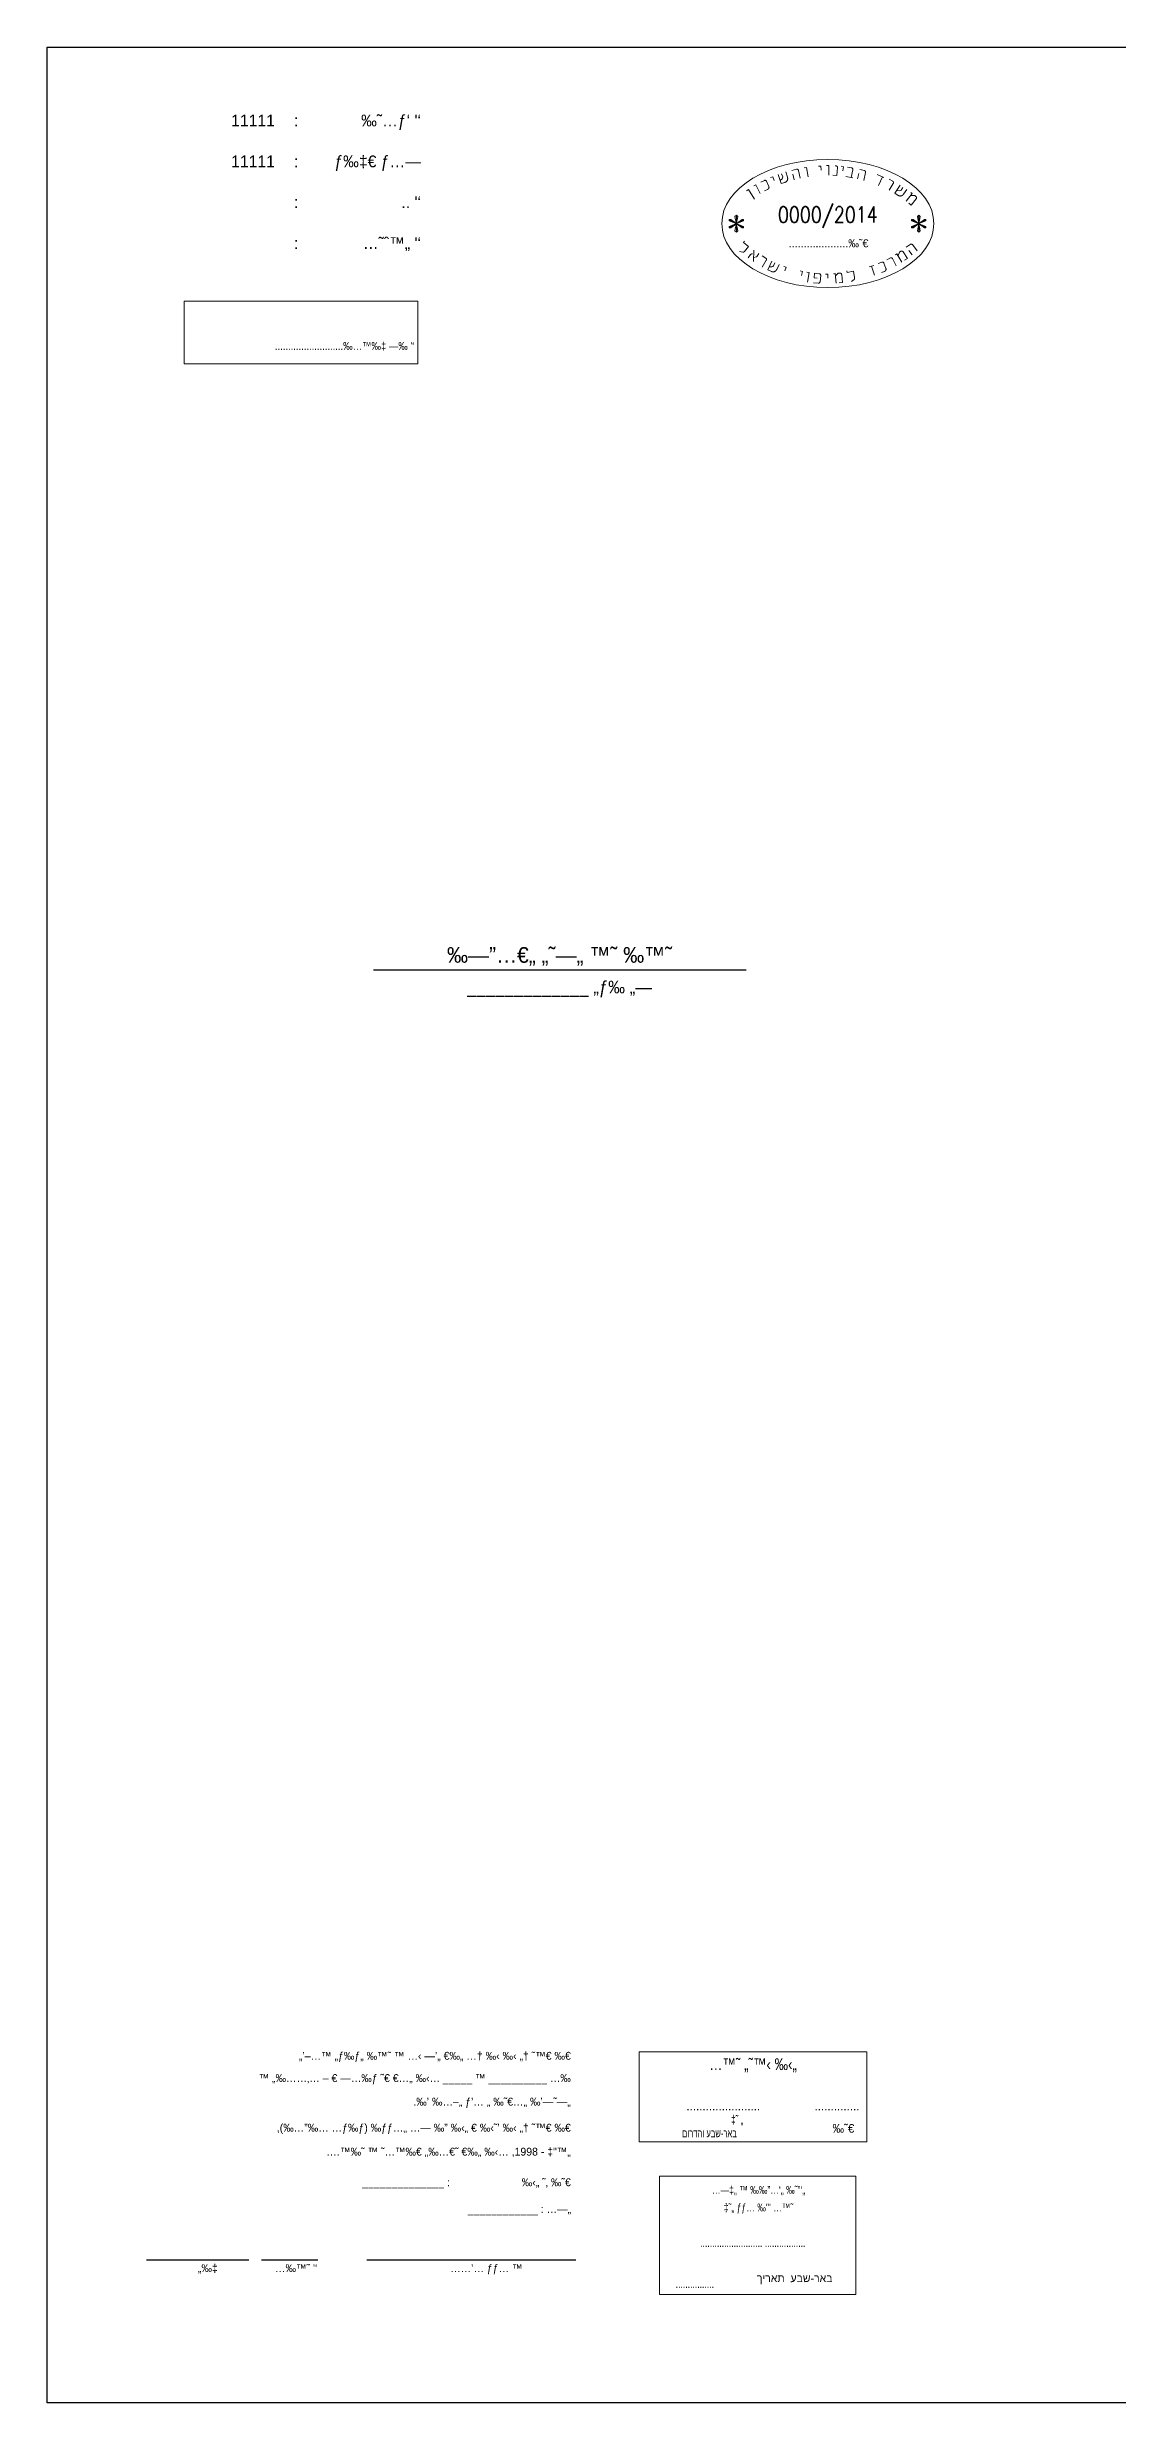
# Model space of a CAD drawing. Header units: millimetres. Extents: x 178072 to 181473, y 610673 to 612173.
# Drawn here: x 178688 to 179029, y 610673 to 611423 of the extents above; entities that cross this region are included whole.
import ezdxf
from ezdxf.enums import TextEntityAlignment as Align

# ---------------------------------------------------------------- set-up
doc = ezdxf.new("R2010")
doc.units = ezdxf.units.MM
doc.header["$LTSCALE"] = 6
doc.layers.add('DS-Hat', color=5, linetype='Continuous', lineweight=15)
doc.layers.add('T', color=6, linetype='Continuous', lineweight=15)
for name, color, linetype in [('REMARKS', 7, 'Continuous'), ('TR_GILAYON', 7, 'Continuous'), ('TR_GILYON', 7, 'Continuous')]:
    doc.layers.add(name, color=color, linetype=linetype)
doc.styles.add('C', font='complex.shx')
doc.styles.add('H', font='SIMPHEB')
doc.styles.add('HEBTEXT', font='HEBTXT.SHX')
doc.styles.add('style1', font='tovana02.shx')
doc.styles.add('TRHEBTXT', font='HEBTXT.SHX')

# ---------------------------------------------------------------- blocks, each defined once
blk = doc.blocks.new('RISH-MAX')
at = {"layer": 'TR_GILAYON'}
blk.add_lwpolyline([(0, 0), (0, 600), (700, 600), (700, 0)], close=True, dxfattribs=at)
blk = doc.blocks.new('5')
at = {"color": 3}
for p, q in [((-0.07, 0.294), (0.005, 0.294)), ((0.005, 0.294), (0.005, 0.169)), ((0.005, 0.169), (0.005, 0.169))]:
    blk.add_line(p, q, dxfattribs=at)
blk = doc.blocks.new('8')
at = {"color": 3}
for p, q in [((-0.152, 0.301), (-0.102, 0.301)), ((-0.102, 0.301), (-0.102, 0.001)), ((-0.002, 0.301), (-0.102, 0.226)), ((-0.102, 0.226), (-0.102, 0.226)), ((-0.102, 0.001), (-0.102, 0.001)), ((0.048, 0.301), (-0.002, 0.301)), ((-0.002, 0.001), (0.098, 0.001)), ((0.052, 0.3), (0.048, 0.301)), ((0.056, 0.3), (0.052, 0.3)), ((0.059, 0.299), (0.056, 0.3)), ((0.063, 0.298), (0.059, 0.299)), ((0.067, 0.297), (0.063, 0.298)), ((0.07, 0.295), (0.067, 0.297)), ((0.074, 0.293), (0.07, 0.295)), ((0.077, 0.291), (0.074, 0.293)), ((0.08, 0.289), (0.077, 0.291)), ((0.083, 0.286), (0.08, 0.289)), ((0.086, 0.283), (0.083, 0.286)), ((0.088, 0.28), (0.086, 0.283)), ((0.09, 0.277), (0.088, 0.28)), ((0.092, 0.273), (0.09, 0.277)), ((0.094, 0.27), (0.092, 0.273)), ((0.095, 0.266), (0.094, 0.27)), ((0.096, 0.262), (0.095, 0.266)), ((0.097, 0.258), (0.096, 0.262)), ((0.098, 0.254), (0.097, 0.258)), ((0.098, 0.251), (0.098, 0.254)), ((0.098, 0.001), (0.098, 0.251))]:
    blk.add_line(p, q, dxfattribs=at)
blk = doc.blocks.new('1')
at = {"color": 3}
for p, q in [((-0.078, 0.303), (-0.078, 0.353)), ((-0.078, 0.353), (-0.078, 0.353)), ((0.122, 0.303), (-0.078, 0.303)), ((0, 0), (0.1, 0.05)), ((0.1, 0.05), (0.103, 0.054)), ((0.103, 0.054), (0.107, 0.057)), ((0.107, 0.057), (0.109, 0.061)), ((0.109, 0.061), (0.112, 0.065)), ((0.112, 0.065), (0.114, 0.07)), ((0.114, 0.07), (0.116, 0.074)), ((0.116, 0.074), (0.118, 0.079)), ((0.118, 0.079), (0.119, 0.084)), ((0.119, 0.084), (0.12, 0.088)), ((0.12, 0.088), (0.121, 0.093)), ((0.121, 0.093), (0.122, 0.098)), ((0.122, 0.103), (0.122, 0.303)), ((0.122, 0.098), (0.122, 0.103))]:
    blk.add_line(p, q, dxfattribs=at)
blk = doc.blocks.new('7')
at = {"color": 3}
for p, q in [((0.051, 0.301), (-0.099, 0.301)), ((-0.099, 0.301), (-0.099, 0.151)), ((-0.099, 0.151), (0.001, 0.151)), ((-0.099, 0.001), (0.051, 0.001)), ((0.001, 0.151), (0, 0.151)), ((0.055, 0.3), (0.051, 0.301)), ((0.051, 0.001), (0.055, 0.001)), ((0.058, 0.3), (0.055, 0.3)), ((0.055, 0.001), (0.058, 0.001)), ((0.062, 0.299), (0.058, 0.3)), ((0.058, 0.001), (0.062, 0.002)), ((0.066, 0.298), (0.062, 0.299)), ((0.062, 0.002), (0.066, 0.003)), ((0.07, 0.297), (0.066, 0.298)), ((0.066, 0.003), (0.07, 0.004)), ((0.073, 0.295), (0.07, 0.297)), ((0.07, 0.004), (0.073, 0.006)), ((0.077, 0.293), (0.073, 0.295)), ((0.073, 0.006), (0.077, 0.008)), ((0.08, 0.291), (0.077, 0.293)), ((0.077, 0.008), (0.08, 0.01)), ((0.083, 0.289), (0.08, 0.291)), ((0.08, 0.01), (0.083, 0.013)), ((0.086, 0.286), (0.083, 0.289)), ((0.083, 0.013), (0.086, 0.015)), ((0.088, 0.283), (0.086, 0.286)), ((0.086, 0.015), (0.088, 0.018)), ((0.091, 0.28), (0.088, 0.283)), ((0.088, 0.018), (0.091, 0.021)), ((0.093, 0.277), (0.091, 0.28)), ((0.091, 0.021), (0.093, 0.025)), ((0.095, 0.273), (0.093, 0.277)), ((0.093, 0.025), (0.095, 0.028)), ((0.097, 0.27), (0.095, 0.273)), ((0.095, 0.028), (0.097, 0.032)), ((0.098, 0.266), (0.097, 0.27)), ((0.097, 0.032), (0.098, 0.035)), ((0.099, 0.262), (0.098, 0.266)), ((0.098, 0.035), (0.099, 0.039)), ((0.1, 0.258), (0.099, 0.262)), ((0.099, 0.039), (0.1, 0.043)), ((0.1, 0.254), (0.1, 0.258)), ((0.101, 0.251), (0.1, 0.254)), ((0.1, 0.047), (0.101, 0.051)), ((0.1, 0.043), (0.1, 0.047)), ((0.101, 0.051), (0.101, 0.251))]:
    blk.add_line(p, q, dxfattribs=at)
blk = doc.blocks.new('6')
at = {"color": 3}
for p, q in [((-0.04, 0.301), (0.035, 0.301)), ((0.035, 0.001), (0.034, 0.001)), ((0.035, 0.301), (0.035, 0.001))]:
    blk.add_line(p, q, dxfattribs=at)
blk = doc.blocks.new('9')
at = {"color": 3}
for p, q in [((-0.074, 0.303), (0.076, 0.303)), ((0.001, 0.303), (0.001, 0.003)), ((0.001, 0.003), (0.001, 0.003)), ((0.076, 0.303), (0.076, 0.303))]:
    blk.add_line(p, q, dxfattribs=at)
blk = doc.blocks.new('0')
at = {"color": 3}
for p, q in [((-0.096, 0.297), (-0.097, 0.297)), ((0.029, 0.297), (-0.096, 0.297)), ((0.023, 0), (0.028, 0.001)), ((0.028, 0.001), (0.032, 0.003)), ((0.032, 0.297), (0.029, 0.297)), ((0.036, 0.296), (0.032, 0.297)), ((0.032, 0.003), (0.037, 0.005)), ((0.04, 0.296), (0.036, 0.296)), ((0.037, 0.005), (0.041, 0.007)), ((0.044, 0.295), (0.04, 0.296)), ((0.041, 0.007), (0.045, 0.01)), ((0.048, 0.293), (0.044, 0.295)), ((0.045, 0.01), (0.049, 0.013)), ((0.051, 0.292), (0.048, 0.293)), ((0.049, 0.013), (0.053, 0.016)), ((0.054, 0.29), (0.051, 0.292)), ((0.053, 0.016), (0.056, 0.019)), ((0.058, 0.287), (0.054, 0.29)), ((0.056, 0.019), (0.06, 0.023)), ((0.061, 0.285), (0.058, 0.287)), ((0.06, 0.023), (0.063, 0.026)), ((0.064, 0.282), (0.061, 0.285)), ((0.063, 0.026), (0.066, 0.03)), ((0.067, 0.28), (0.064, 0.282)), ((0.066, 0.03), (0.068, 0.035)), ((0.069, 0.276), (0.067, 0.28)), ((0.068, 0.035), (0.071, 0.039)), ((0.071, 0.273), (0.069, 0.276)), ((0.073, 0.27), (0.071, 0.273)), ((0.071, 0.039), (0.073, 0.043)), ((0.075, 0.266), (0.073, 0.27)), ((0.073, 0.043), (0.074, 0.048)), ((0.074, 0.048), (0.076, 0.053)), ((0.076, 0.262), (0.075, 0.266)), ((0.077, 0.259), (0.076, 0.262)), ((0.076, 0.053), (0.077, 0.057)), ((0.078, 0.255), (0.077, 0.259)), ((0.077, 0.057), (0.078, 0.062)), ((0.078, 0.251), (0.078, 0.255)), ((0.078, 0.247), (0.078, 0.251)), ((0.078, 0.072), (0.078, 0.247)), ((0.078, 0.067), (0.078, 0.072)), ((0.078, 0.062), (0.078, 0.067)), ((-0.096, -0.003), (0.004, -0.003)), ((0.004, -0.003), (0.009, -0.003)), ((0.009, -0.003), (0.013, -0.002)), ((0.013, -0.002), (0.018, -0.001)), ((0.018, -0.001), (0.023, 0))]:
    blk.add_line(p, q, dxfattribs=at)
blk = doc.blocks.new('3')
at = {"color": 3}
for p, q in [((0.032, 0.299), (-0.093, 0.299)), ((-0.093, 0.299), (-0.093, 0.299)), ((0.036, 0.299), (0.032, 0.299)), ((0.039, 0.298), (0.036, 0.299)), ((0.043, 0.298), (0.039, 0.298)), ((0.047, 0.297), (0.043, 0.298)), ((0.051, 0.295), (0.047, 0.297)), ((0.054, 0.294), (0.051, 0.295)), ((0.058, 0.292), (0.054, 0.294)), ((0.061, 0.289), (0.058, 0.292)), ((0.064, 0.287), (0.061, 0.289)), ((0.067, 0.284), (0.064, 0.287)), ((0.07, 0.281), (0.067, 0.284)), ((0.072, 0.278), (0.07, 0.281)), ((0.074, 0.275), (0.072, 0.278)), ((0.076, 0.272), (0.074, 0.275)), ((0.078, 0.268), (0.076, 0.272)), ((0.079, 0.264), (0.078, 0.268)), ((0.08, 0.261), (0.079, 0.264)), ((0.081, 0.257), (0.08, 0.261)), ((0.081, 0.253), (0.081, 0.257)), ((0.081, 0.249), (0.081, 0.253)), ((0.081, -0.001), (0.081, 0.249))]:
    blk.add_line(p, q, dxfattribs=at)
blk = doc.blocks.new('11')
at = {"color": 3}
for p, q in [((0.047, 0.3), (-0.103, 0.3)), ((-0.103, 0.3), (-0.103, 0.3)), ((-0.103, 0), (-0.103, 0.175)), ((-0.103, 0.175), (-0.103, 0.175)), ((0.051, 0.3), (0.047, 0.3)), ((0.055, 0.299), (0.051, 0.3)), ((0.058, 0.299), (0.055, 0.299)), ((0.062, 0.298), (0.058, 0.299)), ((0.066, 0.296), (0.062, 0.298)), ((0.07, 0.295), (0.066, 0.296)), ((0.073, 0.293), (0.07, 0.295)), ((0.076, 0.291), (0.073, 0.293)), ((0.079, 0.288), (0.076, 0.291)), ((0.082, 0.286), (0.079, 0.288)), ((0.085, 0.283), (0.082, 0.286)), ((0.087, 0.279), (0.085, 0.283)), ((0.089, 0.276), (0.087, 0.279)), ((0.091, 0.273), (0.089, 0.276)), ((0.093, 0.269), (0.091, 0.273)), ((0.094, 0.266), (0.093, 0.269)), ((0.095, 0.262), (0.094, 0.266)), ((0.096, 0.258), (0.095, 0.262)), ((0.097, 0.254), (0.096, 0.258)), ((0.097, 0.25), (0.097, 0.254)), ((0.097, 0), (0.097, 0.25))]:
    blk.add_line(p, q, dxfattribs=at)
blk = doc.blocks.new('4')
at = {"color": 3}
for p, q in [((-0.12, 0.299), (-0.12, -0.001)), ((-0.12, 0.099), (-0.045, 0.136)), ((-0.045, 0.136), (-0.02, 0.161)), ((-0.02, 0.161), (-0.007, 0.187)), ((-0.007, 0.286), (-0.008, 0.286)), ((-0.007, 0.187), (-0.007, 0.286)), ((0.018, 0), (0.024, 0.001)), ((0.024, 0.001), (0.03, 0.001)), ((0.03, 0.001), (0.036, 0.003)), ((0.036, 0.003), (0.042, 0.005)), ((0.042, 0.005), (0.048, 0.007)), ((0.048, 0.007), (0.054, 0.009)), ((0.054, 0.009), (0.06, 0.012)), ((0.06, 0.012), (0.066, 0.015)), ((0.066, 0.015), (0.071, 0.018)), ((0.071, 0.018), (0.077, 0.022)), ((0.077, 0.022), (0.081, 0.025)), ((0.081, 0.025), (0.086, 0.029)), ((0.086, 0.029), (0.091, 0.033)), ((0.091, 0.033), (0.096, 0.038)), ((0.096, 0.038), (0.1, 0.043)), ((0.1, 0.043), (0.104, 0.047)), ((0.104, 0.047), (0.108, 0.053)), ((0.108, 0.053), (0.111, 0.058)), ((0.111, 0.058), (0.114, 0.063)), ((0.114, 0.063), (0.117, 0.069)), ((0.117, 0.069), (0.12, 0.075)), ((0.12, 0.075), (0.122, 0.081)), ((0.122, 0.081), (0.124, 0.087)), ((0.124, 0.087), (0.126, 0.093)), ((0.126, 0.093), (0.127, 0.099)), ((0.127, 0.099), (0.128, 0.105)), ((0.128, 0.105), (0.129, 0.111)), ((0.129, 0.111), (0.13, 0.118)), ((0.13, 0.124), (0.13, 0.299)), ((0.13, 0.299), (0.13, 0.299)), ((0.13, 0.118), (0.13, 0.124)), ((-0.12, -0.001), (0.005, -0.001)), ((0.005, -0.001), (0.011, -0.001)), ((0.011, -0.001), (0.018, 0))]:
    blk.add_line(p, q, dxfattribs=at)
blk = doc.blocks.new('2')
at = {"color": 3}
for p, q in [((-0.107, 0.299), (0.093, -0.001)), ((-0.106, 0.136), (-0.107, 0.132)), ((-0.107, 0.132), (-0.107, 0.128)), ((-0.107, 0.128), (-0.107, 0.124)), ((-0.107, 0.124), (-0.107, -0.001)), ((-0.105, 0.139), (-0.106, 0.136)), ((-0.103, 0.143), (-0.105, 0.139)), ((-0.102, 0.147), (-0.103, 0.143)), ((-0.1, 0.15), (-0.102, 0.147)), ((-0.098, 0.153), (-0.1, 0.15)), ((-0.095, 0.156), (-0.098, 0.153)), ((-0.093, 0.159), (-0.095, 0.156)), ((-0.068, 0.184), (-0.093, 0.159)), ((0.028, 0.114), (0.078, 0.164)), ((0.078, 0.164), (0.081, 0.167)), ((0.081, 0.167), (0.083, 0.17)), ((0.083, 0.17), (0.085, 0.173)), ((0.085, 0.173), (0.087, 0.176)), ((0.087, 0.176), (0.089, 0.18)), ((0.089, 0.18), (0.09, 0.184)), ((0.09, 0.184), (0.091, 0.187)), ((0.091, 0.187), (0.092, 0.191)), ((0.093, 0.299), (0.092, 0.299)), ((0.092, 0.191), (0.093, 0.195)), ((0.093, 0.199), (0.093, 0.299)), ((0.093, 0.195), (0.093, 0.199)), ((-0.107, -0.001), (-0.107, -0.001)), ((0.093, -0.001), (0.092, -0.001))]:
    blk.add_line(p, q, dxfattribs=at)
blk = doc.blocks.new('13')
at = {"color": 3}
for p, q in [((-0.02, 0.299), (-0.021, 0.299)), ((0.005, 0.299), (-0.02, 0.299)), ((0.009, 0.299), (0.005, 0.299)), ((0.013, 0.299), (0.009, 0.299)), ((0.018, 0.298), (0.013, 0.299)), ((0.022, 0.296), (0.018, 0.298)), ((0.026, 0.295), (0.022, 0.296)), ((0.029, 0.293), (0.026, 0.295)), ((0.033, 0.29), (0.029, 0.293)), ((0.037, 0.288), (0.033, 0.29)), ((0.04, 0.285), (0.037, 0.288)), ((0.043, 0.281), (0.04, 0.285)), ((0.046, 0.278), (0.043, 0.281)), ((0.048, 0.275), (0.046, 0.278)), ((0.05, 0.27), (0.048, 0.275)), ((0.052, 0.267), (0.05, 0.27)), ((0.053, 0.262), (0.052, 0.267)), ((0.054, 0.258), (0.053, 0.262)), ((0.054, 0.254), (0.054, 0.258)), ((0.055, 0.249), (0.054, 0.254)), ((0.055, 0), (0.055, 0.249)), ((-0.07, 0), (0.055, 0))]:
    blk.add_line(p, q, dxfattribs=at)
blk = doc.blocks.new('14')
at = {"color": 3}
for p, q in [((-0.112, 0.299), (-0.113, 0.299)), ((0.013, 0.299), (-0.112, 0.299)), ((0.017, 0.299), (0.013, 0.299)), ((0.021, 0.299), (0.017, 0.299)), ((0.026, 0.298), (0.021, 0.299)), ((0.03, 0.296), (0.026, 0.298)), ((0.034, 0.295), (0.03, 0.296)), ((0.038, 0.293), (0.034, 0.295)), ((0.041, 0.29), (0.038, 0.293)), ((0.045, 0.288), (0.041, 0.29)), ((0.048, 0.285), (0.045, 0.288)), ((0.051, 0.281), (0.048, 0.285)), ((0.054, 0.278), (0.051, 0.281)), ((0.056, 0.275), (0.054, 0.278)), ((0.058, 0.27), (0.056, 0.275)), ((0.06, 0.267), (0.058, 0.27)), ((0.061, 0.262), (0.06, 0.267)), ((0.062, 0.258), (0.061, 0.262)), ((0.062, 0.254), (0.062, 0.258)), ((0.062, 0.249), (0.062, 0.254)), ((0.062, 0), (0.062, 0.249)), ((-0.112, 0), (0.113, 0)), ((0.113, 0), (0.112, 0))]:
    blk.add_line(p, q, dxfattribs=at)
blk = doc.blocks.new('12')
at = {"color": 3}
for p, q in [((-0.107, 0.296), (0.118, 0.296)), ((0.068, 0.296), (0.068, -0.003)), ((0.118, 0.296), (0.118, 0.296))]:
    blk.add_line(p, q, dxfattribs=at)
blk = doc.blocks.new('15')
at = {"color": 3}
for p, q in [((-0.042, 0.296), (0.033, 0.296)), ((0.033, 0.296), (0.033, -0.054)), ((0.033, -0.054), (0.033, -0.054))]:
    blk.add_line(p, q, dxfattribs=at)
blk = doc.blocks.new('Bekoret-stamp')
at = {"layer": 'DS-Hat'}
for p, q in [((-2.474, 0.095), (-2.438, 0.095)), ((-2.474, 0.095), (-2.117, -0.119)), ((-2.474, 0.095), (-2.474, 0.06)), ((-2.117, 0.095), (-2.474, -0.119)), ((-2.474, 0.06), (-2.117, -0.083)), ((-2.117, 0.06), (-2.474, -0.083)), ((-2.438, 0.095), (-2.153, -0.119)), ((-2.153, 0.095), (-2.438, -0.119)), ((-2.296, 0.203), (-2.331, 0.167)), ((-2.331, 0.167), (-2.26, -0.19)), ((-2.26, 0.167), (-2.331, -0.19)), ((-2.296, 0.203), (-2.296, -0.226)), ((-2.296, 0.203), (-2.26, 0.167)), ((-2.117, 0.095), (-2.153, 0.095)), ((-2.117, 0.095), (-2.117, 0.06)), ((2.443, 0.095), (2.086, -0.119)), ((2.086, 0.095), (2.122, 0.095)), ((2.086, 0.095), (2.443, -0.119)), ((2.086, 0.095), (2.086, 0.06)), ((2.443, 0.06), (2.086, -0.083)), ((2.086, 0.06), (2.443, -0.083)), ((2.408, 0.095), (2.122, -0.119)), ((2.122, 0.095), (2.408, -0.119)), ((2.265, 0.203), (2.229, 0.167)), ((2.301, 0.167), (2.229, -0.19)), ((2.229, 0.167), (2.301, -0.19)), ((2.265, 0.203), (2.301, 0.167)), ((2.265, 0.203), (2.265, -0.226)), ((2.443, 0.095), (2.408, 0.095)), ((2.443, 0.095), (2.443, 0.06)), ((-2.474, -0.083), (-2.474, -0.119)), ((-2.438, -0.119), (-2.474, -0.119)), ((-2.474, -0.119), (-2.474, -0.119)), ((-2.474, -0.119), (-2.474, -0.119)), ((-2.474, -0.119), (-2.474, -0.119)), ((-2.331, -0.19), (-2.296, -0.226)), ((-2.26, -0.19), (-2.296, -0.226)), ((-2.296, -0.226), (-2.296, -0.226)), ((-2.296, -0.226), (-2.296, -0.226)), ((-2.296, -0.226), (-2.296, -0.226)), ((-2.153, -0.119), (-2.117, -0.119)), ((-2.117, -0.119), (-2.118, -0.119)), ((-2.117, -0.119), (-2.118, -0.119)), ((-2.117, -0.119), (-2.118, -0.119)), ((-2.117, -0.083), (-2.117, -0.119)), ((2.086, -0.083), (2.086, -0.119)), ((2.122, -0.119), (2.086, -0.119)), ((2.086, -0.119), (2.087, -0.119)), ((2.086, -0.119), (2.087, -0.119)), ((2.086, -0.119), (2.087, -0.119)), ((2.229, -0.19), (2.265, -0.226)), ((2.301, -0.19), (2.265, -0.226)), ((2.265, -0.226), (2.265, -0.226)), ((2.265, -0.226), (2.265, -0.226)), ((2.265, -0.226), (2.265, -0.226)), ((2.408, -0.119), (2.443, -0.119)), ((2.443, -0.083), (2.443, -0.119)), ((2.443, -0.119), (2.443, -0.119)), ((2.443, -0.119), (2.443, -0.119)), ((2.443, -0.119), (2.443, -0.119))]:
    blk.add_line(p, q, dxfattribs=at)
at = {"layer": 'DS-Hat', "color": 0}
blk.add_ellipse((-0.009, -0.009), major_axis=(-2.65, 0), ratio=0.603774, dxfattribs=at)
at = {"layer": 'DS-Hat', "yscale": 0.8000000000000007, "zscale": 0.8}
for name, p, xscale, rotation in [('4', (-1.084, 1.02), 0.8000000000000029, 18.83765743794297), ('11', (-0.772, 1.106), 0.799999999999997, 13.32787042028223), ('6', (-0.528, 1.152), 0.800000000000003, 9.154380431653385), ('5', (-0.179, 1.189), 0.8000000000000012, 1.430828361940178), ('13', (0.172, 1.195), 0.7999999999999999, 355.6051712308935), ('5', (0.342, 1.18), 0.7999999999999987, 350.7354567750727), ('14', (0.527, 1.151), 0.8000000000000015, 348.8804082319238), ('11', (0.814, 1.088), 0.7999999999999989, 346.6868322376179), ('12', (1.208, 0.967), 0.800000000000002, 335.7912327964297), ('15', (-1.888, 0.626), 0.7999999999999973, 32.33801736962504), ('6', (-1.722, 0.732), 0.7999999999999998, 27.9079993218037), ('0', (-1.519, 0.842), 0.7999999999999978, 23.94367715482451), ('5', (-1.308, 0.939), 0.7999999999999975, 20.60682103324649), ('3', (1.471, 0.855), 0.7999999999999994, 329.6429875729256), ('4', (1.743, 0.699), 0.8, 326.3333279997032), ('8', (2.016, 0.5), 0.7999999999999976, 321.8259527941418), ('1', (-2.22, -0.708), 0.8000000000000023, 320.9309544397398), ('11', (2.165, -0.742), 0.7999999999999995, 37.66971197814314), ('2', (-1.926, -0.917), 0.7999999999999976, 325.8230851544508), ('3', (-1.707, -1.063), 0.7999999999999982, 328.9349136876143), ('4', (-1.423, -1.205), 0.8000000000000036, 335.3633170391548), ('5', (-1.137, -1.32), 0.7999999999999995, 339.9602327585634), ('1', (0.579, -1.459), 0.7999999999999964, 10.79506172523626), ('9', (1.161, -1.306), 0.7999999999999967, 18.41974357375568), ('0', (1.404, -1.206), 0.7999999999999975, 20.37831899591846), ('3', (1.642, -1.092), 0.7999999999999998, 27.66020751884547), ('8', (1.913, -0.928), 0.8000000000000012, 31.98259925278809), ('5', (-0.699, -1.435), 0.7999999999999992, 346.726467819538), ('6', (-0.546, -1.468), 0.800000000000002, 349.1485643090203), ('7', (-0.289, -1.497), 0.8000000000000015, 353.8255007810028), ('8', (0.278, -1.491), 0.7999999999999989, 5.459037805532819)]:
    blk.add_blockref(name, p, dxfattribs=dict(at, xscale=xscale, rotation=rotation))
at = {"layer": 'DS-Hat', "xscale": 0.7999999999999972, "yscale": 0.8000000000000007, "zscale": 0.8}
for name, p in [('6', (-0.01, 1.2)), ('5', (-0.009, -1.509))]:
    blk.add_blockref(name, p, dxfattribs=at)
at = {"layer": 'DS-Hat', "style": 'H'}
blk.add_text('....................‰˜€', height=0.2, dxfattribs=at).set_placement((0.01, -0.603), align=Align.CENTER)
at = {"layer": 'DS-Hat', "style": 'C', "width": 0.8}
blk.add_attdef('0000/00', text='', height=0.4, dxfattribs=at).set_placement((-0.009, 0.185), align=Align.MIDDLE)

msp = doc.modelspace()

# ---------------------------------------------------------------- linework, layer by layer
at = {"layer": 'REMARKS', "ltscale": 0.25}
for p, q in [((178752.37, 610718.59), (178719.79, 610718.59)), ((178774.37, 610718.59), (178756.37, 610718.59)), ((178856.48, 610718.59), (178789.95, 610718.59))]:
    msp.add_line(p, q, dxfattribs=at)
at = {"layer": 'T'}
for p, q in [((178806.21, 611342.31), (178731.72, 611342.31)), ((178731.72, 611342.31), (178731.72, 611322.31)), ((178806.21, 611322.31), (178806.21, 611342.31)), ((178731.72, 611322.31), (178806.21, 611322.31)), ((178945.57, 610745.33), (178883.07, 610745.33)), ((178883.07, 610745.33), (178883.07, 610707.7)), ((178945.57, 610707.7), (178945.57, 610745.33)), ((178883.07, 610707.7), (178945.57, 610707.7))]:
    msp.add_line(p, q, dxfattribs=at)
msp.add_lwpolyline([(178876.63, 610756.24), (178949.13, 610756.24), (178949.13, 610784.99), (178876.63, 610784.99)], close=True, dxfattribs=at)
at = {"layer": 'TR_GILYON'}
msp.add_line((178792.08, 611129.43), (178910.74, 611129.43), dxfattribs=at)

# ---------------------------------------------------------------- block references
at = {"xscale": 12.73584905659663, "yscale": 12.73584905662574, "zscale": 12.73584905660373}
msp.add_blockref('Bekoret-stamp', (178936.82, 611367.12), dxfattribs=at).add_auto_attribs({'0000/00': '0000/2014'})
at = {"layer": 'TR_GILYON', "xscale": 1.25, "yscale": 1.25, "zscale": 1.25}
msp.add_blockref('RISH-MAX', (178688.13, 610673.17), dxfattribs=at)

# ---------------------------------------------------------------- texts
at = {"layer": 'REMARKS', "ltscale": 0.5, "style": 'HEBTEXT'}
for s, height, p in [('11111', 3.75, (178760.66, 611397.93)), (':', 3.75, (178768.1, 611397.93)), ("‰˜…ƒ‘ '‘", 3.75, (178807.17, 611397.93)), ('11111', 3.75, (178760.66, 611384.93)), (':', 3.75, (178768.1, 611384.93)), ('ƒ‰‡€ ƒ…—', 3.75, (178807.17, 611384.93)), (':', 3.75, (178768.1, 611371.92)), (".. '‘", 3.75, (178807.17, 611371.92)), ("…˜ˆ™„ '‘", 3.75, (178807.17, 611358.91)), (':', 3.75, (178768.1, 611358.91)), ('„’–…™ „ƒ‰ƒ„ ‰™˜ ™ …‹ —’„ €‰„ …† ‰‹ ‰‹ „† ˜™€ ‰€', 2.5, (178854.87, 610782.42)), ('™ „‰……‚… – € —…‰ƒ ˜€ €…„ ‰‹… _____ ™ __________ …‰', 2.5, (178854.87, 610775.33)), ('.‰’ ‰…–„ ƒ’… „ ‰˜€…„ ‰’—˜—„', 2.5, (178854.87, 610767.82)), (',(‰…”‰… …ƒ‰ƒ) ‰ƒƒ…„ …— ‰” ‰‹„ € ‰‹˜’ ‰‹ „† ˜™€ ‰€', 2.5, (178854.87, 610759.53)), ('.…™‰˜ ™ ˜…™‰€ „‰…€˜ €‰„ ‰‹… ,1998 - ‡"™„', 2.5, (178854.87, 610751.9)), ('______________ :', 2.5, (178816.36, 610742.16)), ('‰‹„ ˜‚ ‰˜€', 2.5, (178854.87, 610742.16)), ('____________ : …—„', 2.5, (178854.96, 610733.64)), ('„‰‡', 2.5, (178742.47, 610714.82)), ("…‰™˜ '‘", 2.5, (178774.15, 610714.82)), ('……’… ƒƒ… ™', 2.5, (178839.47, 610714.82))]:
    msp.add_text(s, height=height, dxfattribs=at).set_placement(p, align=Align.RIGHT)
at = {"layer": 'T', "style": 'style1'}
for s, height, width, p in [("..........................‰…™‰‡ —‰ '‘", 2.5, 0.9, (178805.03, 611326.79)), ('‡˜ „', 2.75, 0.7, (178909.78, 610761.99))]:
    msp.add_text(s, height=height, dxfattribs=dict(at, width=width)).set_placement(p, align=Align.RIGHT)
at = {"layer": 'T'}
for s, height, style, width, p in [('…™˜ „˜™‹ ‰‹„', 3.75, 'style1', 0.85, (178912.89, 610779.13)), ('םורדהו עבש-ראב', 2.5, 'TRHEBTXT', 0.7, (178899.01, 610757.75)), ('…—‡„ ™ ‰‰”…‘„ ‰˜”‘„', 2.5, 'style1', 0.82, (178914.65, 610739.73)), ('‡˜„ ƒƒ… ‰"’ …™˜', 2.5, 'style1', 0.82, (178914.65, 610734.14)), ('.......................... .................', 2.5, 'style1', 0.82, (178912.81, 610722.85)), ('................', 2.5, 'style1', 0.82, (178894.36, 610709.8))]:
    msp.add_text(s, height=height, dxfattribs=dict(at, style=style, width=width)).set_placement(p, align=Align.CENTER)
at = {"layer": 'T', "style": 'style1'}
for s, p in [('.......................', (178915.17, 610766.29)), ('..............', (178946.78, 610766.29)), ('‰˜€', (178945.14, 610759.19))]:
    msp.add_text(s, height=2.75, dxfattribs=at).set_placement(p, align=Align.RIGHT)
at = {"layer": 'T', "style": 'TRHEBTXT'}
msp.add_text('ךיראת  עבש-ראב', height=2.5, dxfattribs=at).set_placement((178926.15, 610711.62), align=Align.CENTER)
at = {"layer": 'TR_GILYON', "style": 'TRHEBTXT'}
for s, height, p in [('‰—”…€„ „˜—„ ™˜ ‰™˜', 5, (178851.3, 611131.65)), ('_____________ „ƒ‰ „—', 4, (178851.3, 611121.93))]:
    msp.add_text(s, height=height, dxfattribs=at).set_placement(p, align=Align.CENTER)

doc.saveas('drawing.dxf')
